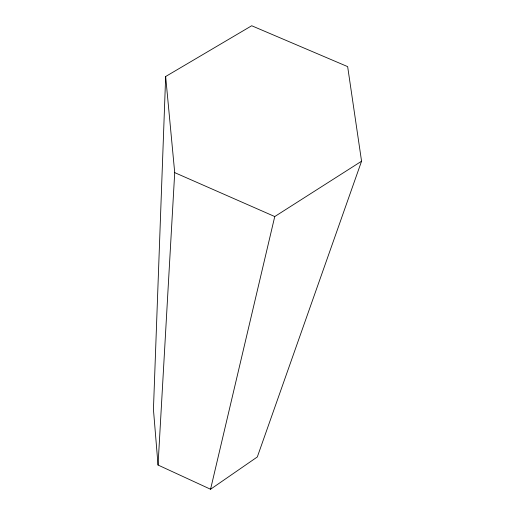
<?xml version="1.0" encoding="UTF-8"?>
<svg xmlns="http://www.w3.org/2000/svg" width="515" height="515" viewBox="0 0 515 515"><rect width="100%" height="100%" fill="white"/><g stroke="black" fill="none" stroke-linecap="round" stroke-linejoin="round"><path stroke-width="0.77" d="M165.656 76.51L153.438 409.483L158.041 465.039L210.558 489.25L257.313 456.96L361.562 161.214L347.651 66.622L251.706 25.75L165.656 76.51L174.714 172.628L158.041 465.039M210.558 489.25L274.753 216.551L361.562 161.214M174.714 172.628L274.753 216.551"/></g></svg>
